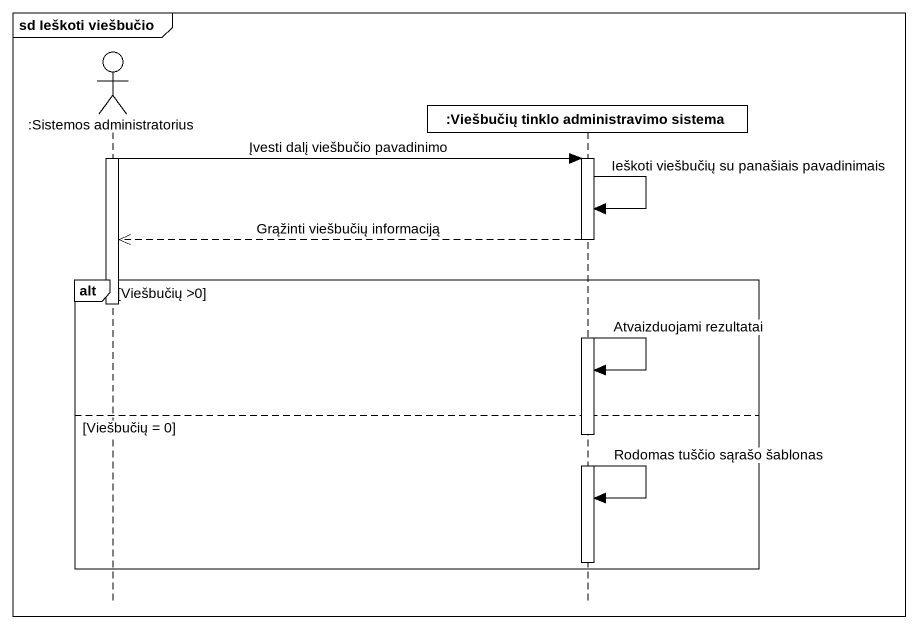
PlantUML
@startuml
mainframe sd Ieškoti viešbučio
hide footbox
actor ":Sistemos administratorius" as Sistemos_administratorius
participant ":Viešbučių tinklo administravimo sistema" as Viešbučių_tinklo

activate Sistemos_administratorius
Sistemos_administratorius -> Viešbučių_tinklo : Įvesti dalį viešbučio pavadinimo
activate Viešbučių_tinklo
Viešbučių_tinklo -> Viešbučių_tinklo : Ieškoti viešbučių su panašiais pavadinimais
Viešbučių_tinklo -->> Sistemos_administratorius : Grąžinti viešbučių informaciją
alt Viešbučių >0
  deactivate Sistemos_administratorius
  Viešbučių_tinklo -> Viešbučių_tinklo : Atvaizduojami rezultatai
else Viešbučių = 0
  Viešbučių_tinklo -> Viešbučių_tinklo : Rodomas tuščio sąrašo šablonas
  deactivate Viešbučių_tinklo
end
@enduml
